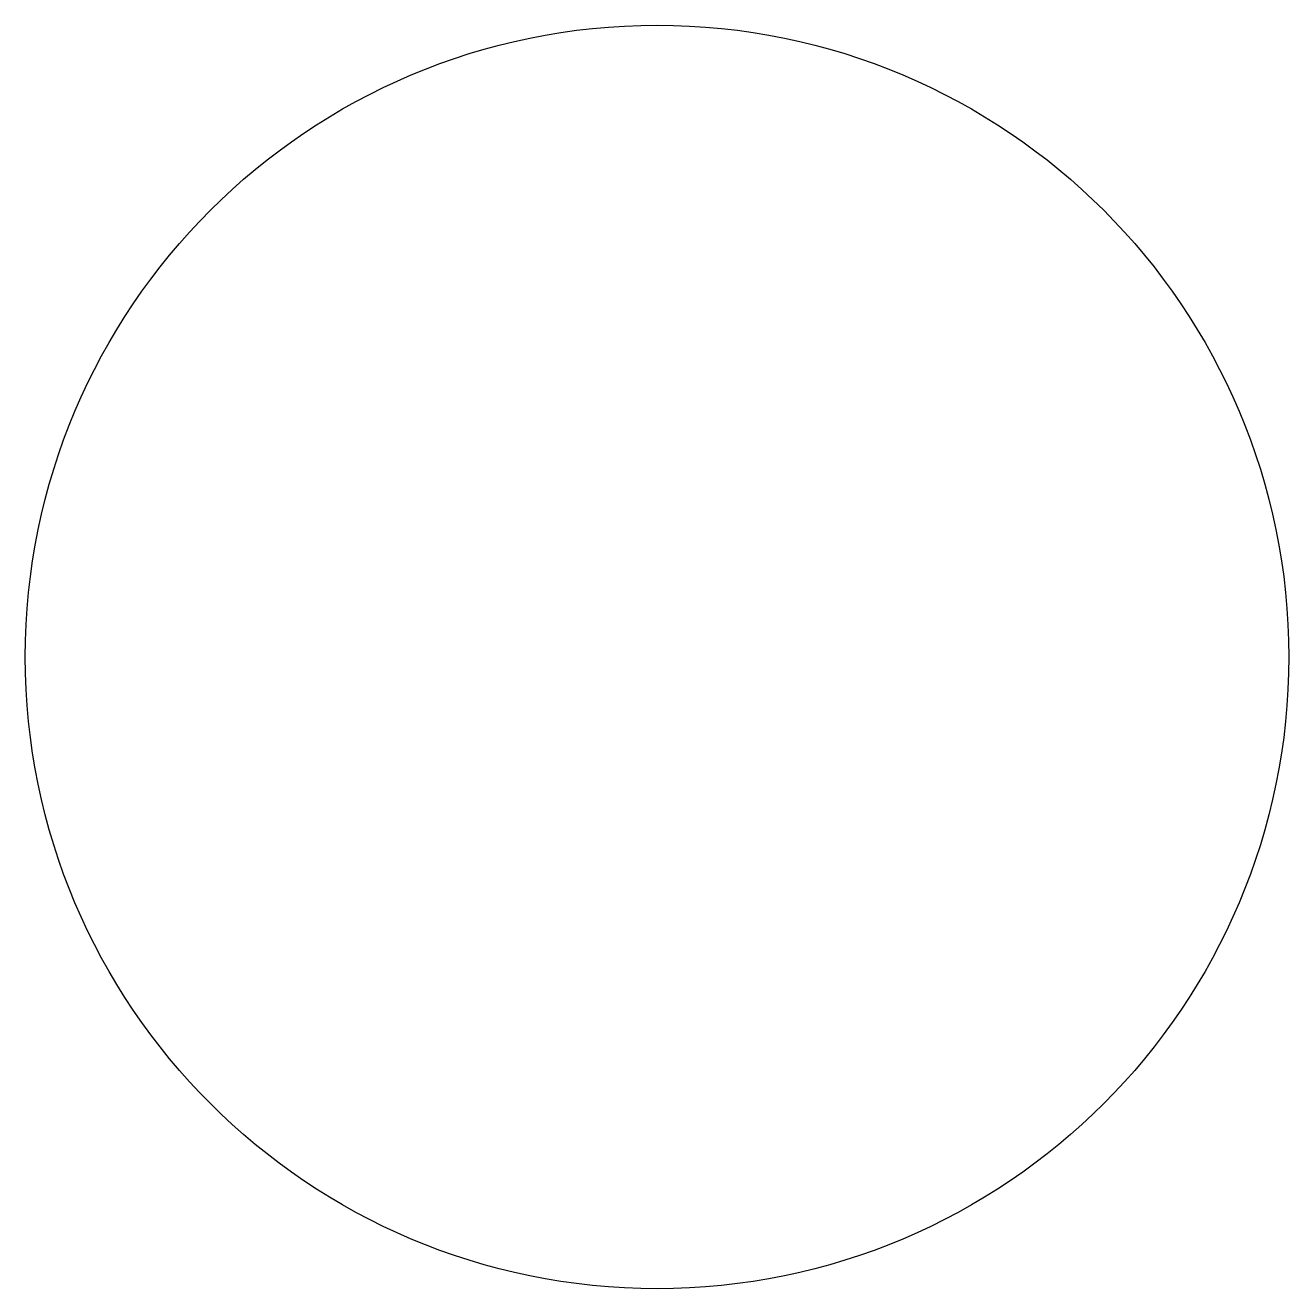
# Model space of a CAD drawing. Extents: x 2540.029 to 2540.138, y 910.187 to 910.296.
import ezdxf

# ---------------------------------------------------------------- set-up
doc = ezdxf.new("R2010")
doc.units = 0
doc.header["$LTSCALE"] = 96
doc.header["$MEASUREMENT"] = 0
doc.layers.get('0').update_dxf_attribs({"linetype": 'CONTINUOUS'})

msp = doc.modelspace()

# ---------------------------------------------------------------- linework, layer by layer
msp.add_circle((2540.0838, 910.24129), 0.05436)

doc.saveas('drawing.dxf')
